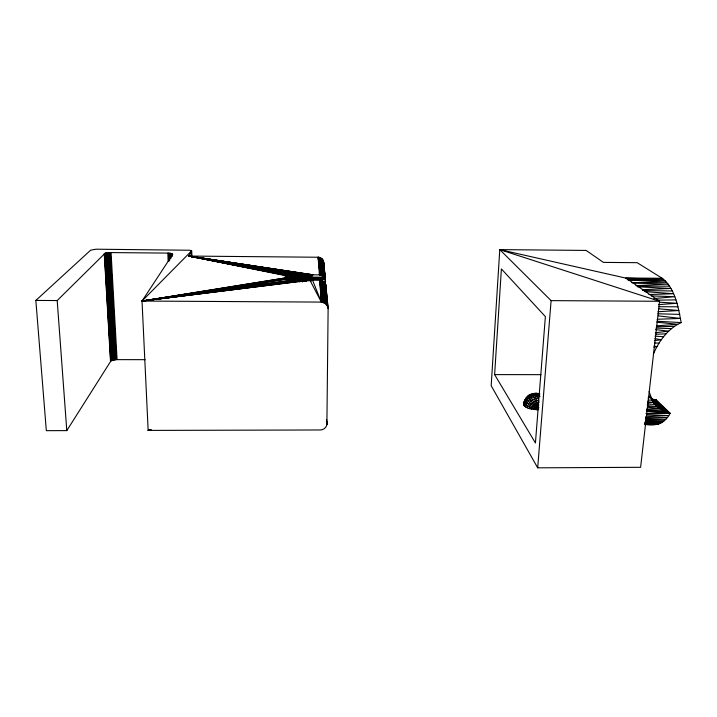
<?xml version="1.0" encoding="UTF-8"?>
<svg xmlns="http://www.w3.org/2000/svg" width="717" height="717" viewBox="0 0 717 717"><rect width="100%" height="100%" fill="white"/><g stroke="black" fill="none" stroke-linecap="round" stroke-linejoin="round"><path stroke-width="1.08" d="M311.635 281.001L311.366 279.056L301.059 273.795L287.893 275.229L285.42 276.475L285.5 278.689M302.198 281.826L301.068 279.944L301.086 273.804L307.405 274.136M325.527 285.85L325.285 279.576L311.635 279.478L311.653 274.781L188.831 256.059L191.69 250.977L189.969 250.242L95.917 249.202L90.629 250.197L35.85 300.432L46.327 430.666L66.798 430.612L110.983 360.83L116.351 359.629L145.076 359.674M311.644 276.879L301.086 273.804C298.711 279.406 289.937 281.181 286.379 275.821L188.831 256.059L309.78 274.432L311.653 275.167L311.635 278.178L310.327 280.93L301.086 273.804L188.831 256.059L318.877 257.251L322.103 258.846L323.528 261.338L325.384 280.159M325.285 279.576L323.699 276.645L320.194 274.88L318.877 257.251M327.902 307.055L325.491 303.497L321.333 302.09L319.773 280.204L323.564 281.467L325.751 284.568L328.126 308.776L326.898 423.81C326.88 427.269 323.609 430.039 320.239 429.976L148.15 430.406L142.029 301.05L172.752 254.257L172.358 253.693L167.832 253.101L111.063 252.59L105.121 253.226L57.199 300.548L35.85 300.432M325.868 287.911L325.894 285.258M662.167 278.277L637.162 262.682L603.409 262.386L586.148 250.43L499.785 249.615L491.181 385.71L537.687 467.825L640.613 467.305L659.541 301.283L625.941 277.999L662.167 278.277C675.369 288.709 678.21 306.993 681.15 322.578C668.002 328.7 658.86 341.041 653.375 354.144M494.622 374.606L501.389 268.929L545.377 316.6L535.42 442.981L494.622 374.606L540.976 374.659M537.687 467.825L551.095 300.629L499.785 249.615L626.165 278.178L663.691 279.352L628.137 279.863L626.165 278.178M538.126 409.353L529.505 402.533L526.045 397.971C528.94 394.26 533.968 392.495 538.557 393.57L539.184 394.162C532.086 392.737 524.387 398.168 523.84 405.481C527.425 409.111 533.098 409.425 537.92 409.765M303.918 275.041L304.142 273.894L188.831 256.059L287.185 275.498L288.897 280.159L301.086 273.804L312.872 274.772L303.918 275.041C302.798 277.999 297.869 277.022 298.021 273.849L188.831 256.059L287.185 275.498L288.144 277.748L285.725 279.451M320.203 280.23L311.841 280.15L304.16 280.813L304.098 281.414C298.129 279.612 289.435 282.256 285.043 277.156M307.1 274.109C307.163 277.757 303.39 280.625 299.885 279.818C295.001 280.195 296.838 272.137 292.312 274.315L188.831 256.059L312.997 274.772L309.834 274.45L309.144 277.712L307.235 280.464L304.42 278.976L302.26 276.645L301.086 273.804L288.144 277.748L287.893 275.229L188.831 256.059L296.91 273.903M646.877 414.005L670.117 413.333L656.485 399.987L652.551 399.163L652.004 400.498C656.844 406.252 662.589 411.585 670.117 413.333C664.928 423.487 655.813 426.454 644.619 424.347M523.84 405.481L524.091 401.798L526.457 397.845C533.878 387.072 535.429 404.818 538.521 409.075L537.992 407.632L538.915 407.462M524.593 406.315C525.14 399.127 532.704 393.794 539.677 395.192M525.794 407.122C526.314 400.337 533.457 395.309 540.035 396.626M527.389 407.874C527.829 402.461 532.928 398.204 538.27 398.222L538.817 402.613C535.24 402.604 531.826 405.446 531.521 409.066M529.325 408.529C529.702 403.922 534.048 400.301 538.592 400.319M533.896 409.47L535.509 406.333L538.924 405.024M299.536 281.763L301.086 273.804L304.089 274.477M536.352 409.712L537.992 407.632M523.544 404.648L524.378 403.124M537.947 409.622C533.072 408.188 526.726 407.139 523.93 402.47L524.71 401.278M298.066 281.324L301.086 273.804L307.235 280.464L309.296 280.777M523.93 402.47L524.88 399.808L526.341 399.405M296.713 280.607L299.374 276.35M299.921 281.808L301.068 279.944M526.457 397.845L524.763 400.346L525.821 401.995L530.221 405.401L538.037 409.488L536.603 408.86M300.486 276.807L298.774 279.478L296.211 281.449M298.433 281.431L299.885 279.818L301.077 276.87L302.592 281.79M526.009 398.392L531.647 394.216L536.262 393.355L538.27 398.222M289.74 274.754L291.783 280.795L301.086 273.804L301.669 276.816L303.372 279.513L305.908 281.512L301.086 273.804L294.884 280.374L292.814 280.652M299.894 276.628L297.725 278.922L294.884 280.374L292.984 277.596L292.312 274.315L290.116 276.852L292.984 277.596L296.067 277.291L298.908 275.973M298.245 274.996L295.171 275.167L298.021 273.849L295.09 274.011L292.482 275.982L295.503 276.269M538.673 409.031L535.644 396.626L534.443 394.162L533.143 393.776L536.262 393.355M651.314 399.754L652.551 399.163L667.16 412.365L645.972 413.512M311.653 275.167L309.654 276.117L306.643 276.359M538.557 393.57L535.106 393.588M299.043 281.584L301.05 280.849L306.105 281.476M150.328 429.922L148.15 430.406L151.439 429.743M311.644 277.112L309.144 277.712L306.078 277.371L303.246 276.009M148.15 430.406L150.337 429.922M653.922 347.234L656.978 346.634L653.913 346.024M310.452 280.222L311.841 279.98L142.029 301.05L191.627 250.833L191.824 256.668M654.415 399.898L656.485 399.987L654.469 400.194M294.795 280.535L297.842 280.768L297.887 281.369L300.952 280.849L304.098 281.414C300.011 280.849 296.085 281.27 292.007 280.186L142.029 301.05L321.333 302.09L319.845 280.213L322.229 302.153L320.598 280.239M285.384 277.909L142.029 301.05L304.16 280.813M285.456 277.954L142.029 301.05L300.997 280.858M286.164 278.528L142.029 301.05L297.842 280.768M286.979 278.868L142.029 301.05L294.938 280.544M287.607 279.155L142.029 301.05L292.823 280.275M648.007 397.908L651.144 397.46L653.976 402.47L659.586 408.242L646.609 409.156M307.199 280.625L312.54 280.159L321.333 302.09L309.995 280.311L307.62 280.571M647.541 403.321L653.976 402.47L651.735 400.185M654.603 340.593L661.244 339.795L654.917 338.541M655.338 332.733L668.683 331.146L655.652 329.632M653.805 298.577L674.733 296.704L651.359 295.906M311.635 279.478L324.855 278.357L322.982 260.002M658.502 304.653L676.965 303.246L659.479 302.233M656.808 325.841L677.78 324.299L657.023 322.229M657.982 311.734L678.891 310.524L659.057 308.839M645.739 416.792L668.719 415.528L646.635 415.08M635.889 285.671L668.136 284.093L632.914 283M642.387 289.695L670.933 288.458L637.431 286.773M647.173 404.971L655.652 404.603L653.501 402.47M657.13 319.271L680.487 318.429L658.331 315.883M656.225 334.221L666.021 333.862M645.82 419.893L665.806 419.212L645.659 418.665M648.984 294.526L673.523 293.737L644.968 291.622M656.88 326.809L674.572 326.334M652.371 399.728L654.469 399.665L670.117 413.333M646.582 410.124L661.89 409.81L650.453 397.89M645.3 422.223L662.777 421.91L645.201 421.426M654.352 400.023L656.485 399.987M657.22 300.181L675.88 299.876M648.114 400.14L652.47 400.086L664.417 411.182L646.644 410.868M645.47 417.769L667.276 417.491M631.587 282.623L666.685 282.265L628.137 279.863M645.3 423.72L659.685 423.613L645.219 423.299M644.995 424.186L658.125 424.088L644.933 424.043M644.986 424.339L656.575 424.321M645.524 420.709L664.301 420.682M637.216 286.173L669.553 286.155M645.049 424.285L655.015 424.303L653.474 424.052M659.075 306.715L677.968 306.795M644.44 422.815L661.235 422.887M323.349 281.844L325.482 281.853M551.095 300.629L659.541 301.283L499.785 249.615M311.653 274.781L320.194 274.88M311.644 277.12L324.201 277.219L311.635 278.178L324.855 278.357M642.593 290.555L672.25 290.985M628.361 280.078L665.206 280.688M654.621 343.031L659.04 343.111M647.505 406.243L657.507 406.503L653.689 402.676L657.507 406.503M657.946 313.786L679.734 314.404M655.921 328.072L671.533 328.628M319.899 274.844L319.397 274.817L318.142 257.197L320.167 274.853M646.367 411.406L667.16 412.365L654.469 399.665M657.032 321.252L681.15 322.578M655.006 336.148L663.566 336.721M647.352 407.247L659.586 408.242L653.617 402.524M647.612 401.887L653.976 402.47M310.058 274.477L312.872 274.772M527.811 396.393L529.657 399.566L538.234 409.237L537.176 408.125M649.046 397.11L651.144 397.46L649.118 391.509M188.831 256.059L289.892 274.728L290.116 276.852L289.776 274.745L188.831 256.059L295.054 274.019M529.298 408.52L529.872 408.663M537.84 393.445L539.883 394.045M651.475 399.369L652.461 399.79M285.626 278.456L285.42 276.475L286.657 278.617L288.897 280.159M302.78 276.377L305.325 278.25L308.337 279.182L311.366 279.056L311.635 280.634M652.004 400.498L661.89 409.81M652.551 399.163L664.417 411.182M303.685 281.476L302.251 279.836L301.669 276.816M649.781 395.829L651.144 397.46M537.562 407.848L538.377 409.147L529.424 395.201M523.742 405.222L524.073 405.741M302.26 276.645L304.062 281.369M321.727 275.301L320.293 257.636L322.417 275.651M318.142 257.197L320.096 274.853M322.381 280.786L324.756 303.004L322.901 281.028M286.379 275.821L286.657 278.617M320.293 257.636L322.041 275.462M325.455 280.822L323.663 262.046L325.267 279.522M325.482 281.216L323.304 260.647M325.751 284.568L328.126 308.776M325.509 283.86L327.633 306.231M325.151 283.197L327.239 305.451M322.103 258.846L324.218 277.246M326.746 304.725L324.711 282.579L326.163 304.071L324.183 281.987M321.548 258.371L323.098 276.108M323.564 281.467L325.491 303.497M322.578 259.393L324.093 277.103M320.947 257.959L322.444 275.66M322.166 280.679L323.959 302.619L322.354 280.777M531.216 394.323L531.27 395.013M319.594 257.394L320.965 275.041M321.386 280.428L323.098 302.332M324.559 282.408L326.163 304.071M57.199 300.548L66.798 430.612M326.593 421.273L326.818 424.607L326.62 419.4M326.611 421.336L326.818 424.607M108.07 252.716L114.191 359.835M107.371 252.787L113.51 359.952M106.716 252.877L112.883 360.095M106.116 252.984L112.309 360.257M105.569 253.101L111.78 360.436M105.121 253.226L111.35 360.624M104.736 253.361L110.983 360.83M104.449 253.504L110.705 361.045M104.252 253.648L110.526 361.26M111.063 252.59L117.077 359.62M110.31 252.59L116.351 359.629M109.549 252.617L115.616 359.674M108.805 252.653L114.89 359.737M167.832 253.101L168.128 260.871M172.358 253.693L172.439 255.924M172.026 253.567L172.107 255.799M171.614 253.46L171.739 256.794M171.112 253.361L171.238 256.695M170.556 253.271L170.771 258.828M169.929 253.2L170.135 258.756M169.266 253.146L169.562 260.925M168.549 253.11L168.853 260.889M191.475 250.699L191.618 255.18M191.224 250.574L191.358 255.046M301.032 273.795L298.066 274.432L301.059 273.795"/></g></svg>
